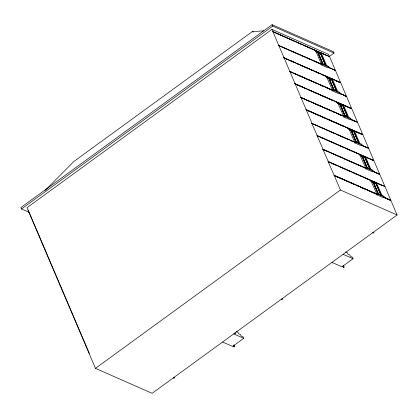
<?xml version="1.0" encoding="UTF-8"?>
<svg xmlns="http://www.w3.org/2000/svg" width="418" height="418" viewBox="0 0 418 418"><rect width="100%" height="100%" fill="white"/><g stroke="black" fill="none" stroke-linecap="round" stroke-linejoin="round"><path stroke-width="0.63" d="M44.956 190.608L73.939 161.426L252.179 31.679L263.716 30.848M329.285 56.566L334.034 53.112L333.428 51.696L272.113 24.693L20.9 207.553L21.506 208.974L29.244 212.381M21.506 208.974L272.714 26.109L334.034 53.112M271.935 29.401L272.86 31.575L329.515 56.524L328.585 54.35L271.935 29.401L26.951 207.73L95.466 368.362L152.121 393.307L397.1 214.977L390.851 200.332L383.614 197.144M272.86 31.575L329.593 56.712L335.356 70.224L328.214 67.079M28.137 209.967L33.9 223.478M321.358 64.064L278.524 45.405L321.358 64.064L315.595 50.552L307.157 46.999M33.983 223.667L39.14 235.762M285.029 58.4L283.765 57.689L340.597 82.508L335.44 70.412L328.198 67.225M39.219 235.951L44.982 249.462M283.848 57.877L340.675 82.696L346.438 96.208L339.301 93.062M326.5 76.661L332.446 90.048L289.611 71.389L331.991 90.001L332.352 90.852L339.087 93.815L339.975 93.167L339.615 92.315L332.88 89.353L331.991 90.001M45.066 249.65L50.223 261.746M316.154 51.816L317.832 52.349L322.983 64.424M320.371 53.692L321.264 53.044L326.991 55.714M318.485 52.846L320.663 53.598L325.815 65.673M321.797 63.369L320.909 64.017L321.27 64.868L328.005 67.831L328.893 67.183L328.527 66.331L321.797 63.369L322.158 64.22L328.893 67.183M302.632 87.252L294.847 83.673L351.679 108.492L346.522 96.396L339.28 93.209M50.301 261.934L56.069 275.446M294.93 83.861L351.757 108.68L357.521 122.192L350.383 119.046M321.27 64.868L322.158 64.22M337.587 102.645L343.528 116.032L300.694 97.373L343.073 115.985L343.439 116.836L350.169 119.799L351.057 119.151L350.697 118.299L343.962 115.337L343.073 115.985M56.148 275.634L61.305 287.73M327.237 77.8L328.914 78.333L333.82 89.833M331.453 79.676L332.347 79.028L337.859 91.955M333.977 90.11L329.07 78.61L331.746 79.582L336.652 91.082M350.362 119.193L357.604 122.38L362.761 134.476L305.934 109.657L362.845 134.664L368.608 148.176L362.061 145.297M61.389 287.918L67.152 301.43M332.352 90.852L333.245 90.204L339.975 93.167M313.636 124.329L311.776 123.357L354.61 142.016L348.847 128.504M67.23 301.618L72.387 313.714M311.854 123.55L317.194 135.51L373.844 160.46L368.686 148.364L361.445 145.177M337.817 103.565L339.996 104.317L344.902 115.817M345.305 116.669L340.33 104.463L342.828 105.566L347.734 117.066M342.541 105.66L343.429 105.012L348.941 117.939M340.153 104.594L342.828 105.566M319.467 136.874L317.095 135.829L317.194 135.51M72.471 313.902L78.234 327.414M317.095 135.829L323.036 149.216L365.693 167.999L359.752 154.613L365.416 157.111M343.439 116.836L344.327 116.188L351.057 119.151M327.681 151.619L322.942 149.534L323.036 149.216M78.312 327.602L83.475 339.698M322.942 149.534L328.276 161.5L384.931 186.444L379.769 174.348L372.527 171.161M355.984 141.801L351.078 130.301L355.807 141.932M359.062 143.625L353.91 131.55L351.413 130.447L356.141 142.078M349.401 129.768L353.91 131.55M354.156 141.968L355.049 141.321L361.779 144.283L362.14 145.135L361.251 145.783L354.521 142.82L354.156 141.968L311.776 123.357M330.549 162.858L328.177 161.813L328.276 161.5M83.553 339.886L89.316 353.398M328.177 161.813L334.118 175.199L376.775 193.983L370.834 180.597L382.355 185.67M354.521 142.82L355.41 142.172L362.14 145.135M334.118 175.199L334.024 175.518L376.325 193.936L376.686 194.788L383.416 197.751L384.309 197.103L383.943 196.251L377.214 193.288L376.325 193.936M359.987 155.533L362.16 156.285L367.067 167.785M367.223 168.062L362.495 156.431L364.998 157.534L369.904 169.034M364.705 157.628L365.593 156.98L371.106 169.907M362.317 156.562L364.998 157.534M366.131 167.304L365.238 167.952L365.604 168.804L372.333 171.767L373.227 171.119L372.861 170.267L366.131 167.304L366.492 168.156L373.227 171.119M365.604 168.804L366.492 168.156M95.466 368.362L340.445 190.033L397.1 214.977M371.565 181.736L373.248 182.269L378.4 194.349M378.306 194.046L373.577 182.415L376.08 183.518L381.232 195.593M376.498 183.094L382.193 195.89M373.399 182.546L376.08 183.518M376.686 194.788L377.574 194.14L384.309 197.103M236.269 331.578L237.905 332.3L238.511 333.716L240.507 334.593L241.113 336.015L243.114 336.892L243.715 338.314L232.596 346.407L222.595 342.008M345.634 251.965L347.269 252.686L347.875 254.107L349.871 254.985L350.477 256.401L352.478 257.284L353.085 258.7L341.961 266.799L331.96 262.394M233.908 346.851L234.686 346.674L233.908 346.851L233.427 345.723M343.272 267.238L344.051 267.065L343.272 267.238L342.791 266.109M252.179 31.679L253.418 32.061M315.632 51.189L320.726 53.431L325.81 65.349M315.83 51.466L317.832 52.349M320.663 53.598L318.161 52.496L323.067 63.996M280.384 46.377L285.719 48.728M286.9 49.251L289.272 50.291M290.458 50.813L299.936 54.988M301.122 55.51L303.489 56.555M304.675 57.073L310.6 59.685M311.786 60.208L314.153 61.247M315.339 61.77L320.669 64.121M328.684 67.648L331.025 68.677M332.785 69.451L335.048 70.297M283.765 57.689L284.956 58.212M286.147 58.739L288.524 59.784M289.716 60.312L295.071 62.669M296.853 63.452L299.236 64.503M300.422 65.025L309.346 68.954M310.537 69.482L313.51 70.788M314.702 71.316L320.057 73.672M321.249 74.195L323.626 75.245M324.817 75.768L330.173 78.124M331.955 78.913L334.337 79.958M335.523 80.481L340.367 82.769L335.68 80.705M286.215 58.922L288.587 59.967M289.768 60.49L295.103 62.836M296.289 63.358L299.251 64.665M300.432 65.182L309.32 69.095M310.506 69.618L313.469 70.924M314.655 71.447L319.984 73.793M321.17 74.315L323.542 75.36M324.723 75.883L332.169 79.159M332.754 79.415L333.925 79.932M326.714 77.173L331.814 79.415L336.892 91.333M326.913 77.45L328.914 78.333M331.746 79.582L329.248 78.479L334.4 90.56M290.202 71.65L292.574 72.695M294.35 73.479L296.717 74.524M297.903 75.041L303.238 77.393M304.419 77.915L306.791 78.955M308.568 79.739L313.897 82.085M315.083 82.607L317.455 83.652M318.641 84.175L323.971 86.521M325.157 87.043L328.12 88.35M329.306 88.872L331.673 89.912M339.688 93.444L342.029 94.473M343.199 94.99L346.13 96.281M290.28 71.839L292.652 72.884M293.838 73.406L296.801 74.712M297.982 75.235L303.316 77.581M304.503 78.103L306.869 79.143M308.056 79.666L313.39 82.017M315.167 82.801L317.534 83.84M318.72 84.363L324.049 86.709M325.235 87.231L327.607 88.276M329.384 89.06L331.756 90.105M339.766 93.632L342.112 94.661M343.282 95.179L345.623 96.213M294.847 83.673L302.585 87.08M303.771 87.602L306.154 88.653M307.34 89.175L312.695 91.532M313.887 92.059L316.86 93.366M318.051 93.893L323.407 96.25M324.598 96.772L326.975 97.822M328.167 98.345L333.522 100.701M335.304 101.49L337.687 102.535M338.873 103.063L347.797 106.992M348.988 107.515L351.449 108.753L349.108 107.719M303.818 87.775L306.185 88.82M307.371 89.342L312.701 91.688M313.887 92.211L316.849 93.517M318.035 94.04L323.365 96.386M324.551 96.908L326.923 97.953M328.104 98.476L333.439 100.822M335.215 101.605L347.933 107.207M337.796 103.157L342.896 105.399L348.231 117.913M337.995 103.434L339.996 104.317M301.284 97.634L306.619 99.986M307.8 100.508L310.172 101.548M311.358 102.07L320.836 106.245M322.022 106.768L331.5 110.942M332.686 111.465L335.053 112.505M336.239 113.027L341.569 115.378M350.77 119.428L351.94 119.945M353.696 120.718L356.042 121.748M301.368 97.822L306.697 100.174M307.883 100.696L310.25 101.736M311.436 102.258L320.914 106.433M322.1 106.956L330.988 110.869M332.765 111.653L335.137 112.698M336.318 113.215L341.652 115.567M350.263 119.36L352.024 120.133M353.194 120.645L356.12 121.936M307.12 110.185L309.503 111.23M310.689 111.752L316.045 114.114M317.236 114.636L320.209 115.948M321.4 116.47L326.756 118.827M327.947 119.349L330.325 120.4M331.516 120.922L341.036 125.118M342.222 125.64L344.604 126.685M345.79 127.213L351.146 129.57M352.337 130.092L355.31 131.404M356.502 131.926L361.857 134.282M307.199 110.368L309.566 111.413M310.752 111.935L316.086 114.281M317.267 114.804L320.23 116.11M321.416 116.632L326.745 118.978M327.931 119.501L330.304 120.546M331.49 121.063L340.968 125.238M342.154 125.761L344.521 126.806M345.707 127.328L354.511 130.996L359.773 143.332M356.089 131.9L361.946 134.476M348.878 129.141L353.978 131.383L359.062 143.301M348.581 129.199L351.078 130.301M314.817 124.851L317.189 125.896M318.965 126.68L324.3 129.026M325.481 129.549L327.853 130.594M329.039 131.116L334.369 133.462M336.145 134.246L338.517 135.286M339.703 135.808L345.033 138.159M346.219 138.682L348.586 139.722M350.368 140.505L353.325 141.812M361.936 145.6L368.295 148.249M317.016 135.641L373.927 160.648L379.69 174.16L373.143 171.281M320.648 137.397L323.02 138.442M324.796 139.225L327.169 140.265M328.349 140.788L333.684 143.134M334.87 143.656L337.833 144.962M339.014 145.485L344.348 147.831M345.534 148.353L347.901 149.398M349.087 149.921L354.422 152.267M356.199 153.051L358.566 154.096M366.586 157.628L368.932 158.657M370.102 159.174L373.535 160.533M359.961 155.125L365.06 157.367L370.144 169.285M360.164 155.402L362.16 156.285M322.858 149.341L365.515 168.125M328.861 152.142L331.234 153.187M332.42 153.704L337.749 156.055M338.935 156.578L341.898 157.879M343.084 158.401L351.972 162.315M353.153 162.837L356.115 164.143M357.301 164.666L362.631 167.012M363.817 167.534L365.593 168.318M374.188 172.101L377.114 173.392M378.29 173.904L379.377 174.233M328.099 161.625L385.009 186.632L390.773 200.144L383.63 196.998M331.735 163.381L337.065 165.727M338.251 166.249L340.618 167.294M342.399 168.078L347.729 170.424M348.915 170.946L351.282 171.991M352.468 172.514L357.803 174.86M358.984 175.382L361.946 176.689M363.132 177.206L370.243 180.341M371.043 181.109L376.143 183.356L381.226 195.269M370.745 181.166L373.248 182.269M335.717 176.109L345.2 180.283M346.381 180.806L348.753 181.851M349.939 182.373L355.269 184.719M357.045 185.503L359.417 186.543M360.603 187.065L365.933 189.417M367.119 189.939L369.491 190.979M371.268 191.763L376.597 194.109M384.607 197.636L390.543 200.405L384.1 197.568M335.8 176.297L345.278 180.471M346.465 180.994L348.831 182.039M350.018 182.561L355.352 184.908M356.533 185.43L359.496 186.736M360.682 187.254L366.016 189.605M367.197 190.127L369.569 191.167M370.756 191.69L376.085 194.041M343.084 254.301L353.085 258.7M233.719 333.909L243.715 338.314M291.821 40.17L272.938 31.768L278.701 45.28M293.002 40.698L295.949 42.009M297.13 42.537L302.439 44.898M303.62 45.426L305.981 46.476M321.264 53.044L326.777 65.971M320.486 53.723L325.392 65.229M331.568 79.707L336.229 90.638M342.65 105.691L347.557 117.197M353.732 131.675L358.639 143.181M364.815 157.659L369.721 169.165M375.902 183.643L380.808 195.149M340.33 104.463L345.482 116.544M351.413 130.447L356.564 142.528M362.495 156.431L367.647 168.511M373.577 182.415L378.483 193.921M318.229 53.201L322.644 63.552M317.654 52.48L322.56 63.98M328.736 78.464L333.397 89.389M339.818 104.448L344.725 115.948M361.983 156.416L366.889 167.916M373.065 182.4L377.976 193.9M332.88 89.353L333.245 90.204M343.962 115.337L344.327 116.188M355.049 141.321L355.41 142.172M377.214 193.288L377.574 194.14M272.113 24.693L272.714 26.109M278.785 45.468L283.942 57.559M284.026 57.752L289.789 71.264M289.867 71.452L295.024 83.543M295.108 83.736L300.871 97.248M300.95 97.436L306.112 109.526M306.19 109.72L311.953 123.232M334.201 175.388L340.445 190.033M343.293 265.284L344.051 267.065M343.235 265.785L343.716 266.914M343.1 266.203L343.606 267.389M233.928 344.897L234.686 346.674M233.871 345.399L234.352 346.527M233.484 345.221L233.986 346.402M373.19 232.967A0.59 0.293 -23.1 0 0 373.958 232.408A0.59 0.293 -23.1 0 0 373.075 232.471A0.59 0.293 -23.1 0 0 373.19 232.967M281.978 299.366A0.59 0.293 -23.1 0 0 282.746 298.802A0.59 0.293 -23.1 0 0 281.863 298.865A0.59 0.293 -23.1 0 0 281.978 299.366M173.857 378.071A0.59 0.293 -23.1 0 0 174.63 377.506A0.59 0.293 -23.1 0 0 173.742 377.569A0.59 0.293 -23.1 0 0 173.857 378.071M234.811 333.695A0.59 0.293 -23.1 0 0 235.585 333.136A0.59 0.293 -23.1 0 0 234.697 333.198A0.59 0.293 -23.1 0 0 234.811 333.695"/></g></svg>
